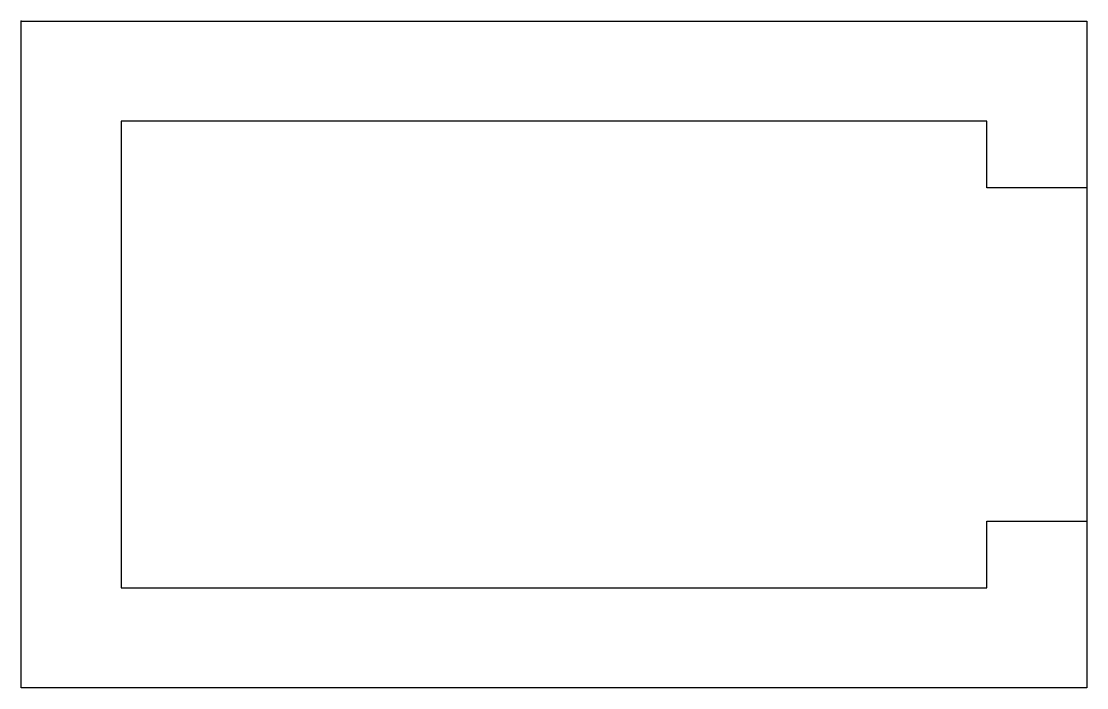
# Model space of a CAD drawing. Header units: millimetres. Extents: x 0 to 16, y -10 to 0.
import ezdxf

# ---------------------------------------------------------------- set-up
doc = ezdxf.new("R2010")
doc.units = ezdxf.units.MM
doc.layers.get('0').update_dxf_attribs({"linetype": 'CONTINUOUS'})

msp = doc.modelspace()

# ---------------------------------------------------------------- linework, layer by layer
for points in [[(0, 0), (16, 0), (16, -10), (0, -10)], [(16, -10), (0, -10), (0, 0), (16, 0), (16, -2.5), (14.5, -2.5), (14.5, -1.5), (1.5, -1.5), (1.5, -8.5), (14.5, -8.5), (14.5, -7.5), (16, -7.5)]]:
    msp.add_lwpolyline(points, close=True)
msp.add_point((0, 0))

doc.saveas('drawing.dxf')
